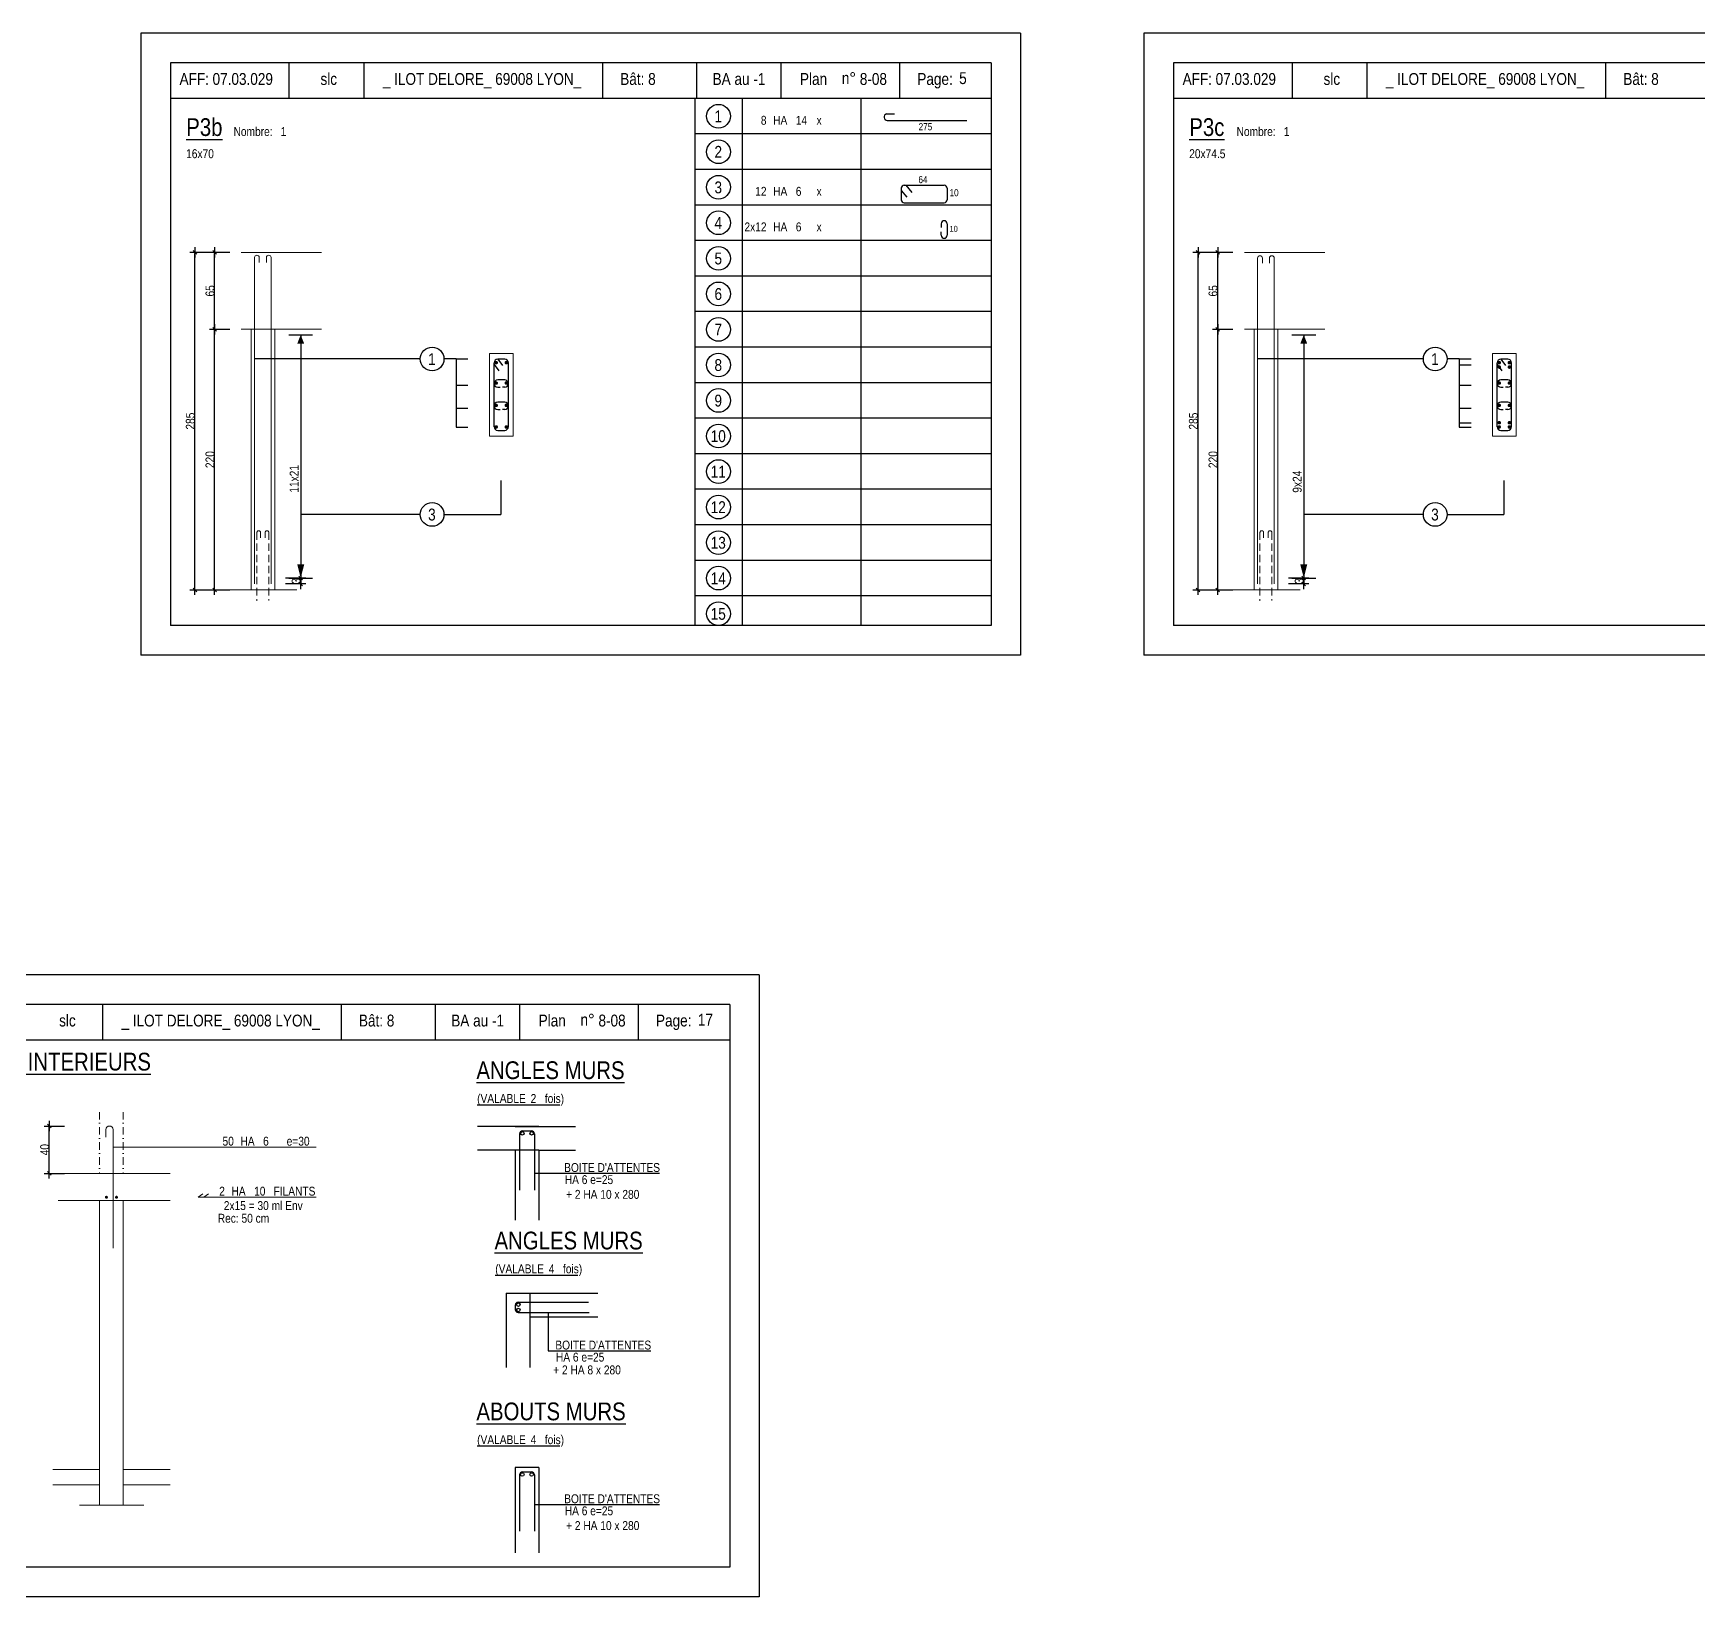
# Model space of a CAD drawing. Header units: metres. Extents: x -9927 to 45032, y -190416 to 12166.
# Drawn here: x 6019 to 8828, y -47614 to -44974 of the extents above; entities that cross this region are included whole.
import ezdxf
from ezdxf.enums import TextEntityAlignment as Align

# ---------------------------------------------------------------- set-up
doc = ezdxf.new("R2010")
doc.units = ezdxf.units.M
doc.header["$PDMODE"] = 65
doc.linetypes.add('CACHE2', pattern=[0.1875, 0.125, -0.0625])
doc.linetypes.add('TIRETPT2', pattern=[12.7, 6.35, -3.175, 0, -3.175])
for name, color, linetype in [('01_cote_gen', 4, 'Continuous'), ('01_fenetres', 171, 'Continuous'), ('01_linteaux', 3, 'Continuous'), ('01_sem', 42, 'Continuous'), ('01_texte', 230, 'Continuous'), ('AA_COTES', 2, 'Continuous')]:
    doc.layers.add(name, color=color, linetype=linetype)
doc.styles.add('STYLE2', font='ARIALN.TTF')
doc.dimstyles.new('JB25', dxfattribs={"dimscale": 0.1, "dimtxt": 150, "dimasz": 17, "dimexe": 0.1, "dimexo": 0.1, "dimgap": 0.09, "dimtad": 1, "dimdec": 1, "dimlfac": 0.5, "dimdsep": 46, "dimtxsty": 'STYLE2', "dimblk1": 'BOND_G', "dimblk2": 'BOND_D', "dimsah": 1, "dimcen": 1.5, "dimdle": 0.01, "dimse1": 1, "dimse2": 1, "dimclrd": 4, "dimclre": 2, "dimclrt": 5, "dimadec": 0, "dimazin": 0, "dimtfac": 2.333333, "dimtdec": 1, "dimtix": 1, "dimtmove": 2, "dimatfit": 3, "dimldrblk": 'BOND_G', "dimfxl": 1, "dimtolj": 1, "dimtzin": 0, "dimarcsym": 0})

# ---------------------------------------------------------------- blocks, each defined once
blk = doc.blocks.new('BOND_G')
at = {"layer": 'AA_COTES', "color": 0}
for p, q in [((5, 0), (-5, 0)), ((1.8, 1.8), (-1.8, -1.8)), ((0, -5), (0, 15))]:
    blk.add_line(p, q, dxfattribs=at)
blk = doc.blocks.new('BOND_D')
at = {"layer": 'AA_COTES', "color": 0}
for p, q in [((5, 0), (-5, 0)), ((-1.8, -1.8), (1.8, 1.8)), ((0, 5), (0, -15))]:
    blk.add_line(p, q, dxfattribs=at)
blk = doc.blocks.new('*D481')
at = {"layer": '01_cote_gen', "color": 4, "linetype": 'Continuous', "lineweight": -2, "transparency": 16777216}
blk.add_line((6291.6, -45912.1), (6291.6, -45345.5), dxfattribs=at)
at = {"layer": 'DEFPOINTS', "color": 0, "linetype": 'Continuous', "lineweight": 0, "transparency": 16777216}
for p in [(6291.6, -45343.8), (6426.3, -45343.8), (6386.3, -45913.8)]:
    blk.add_point(p, dxfattribs=at)
at = {"layer": '01_cote_gen', "color": 4, "linetype": 'Continuous', "lineweight": -2, "transparency": 16777216, "xscale": 1.7, "yscale": 1.7, "zscale": 1.7}
for name, p, rotation in [('BOND_D', (6291.6, -45343.8), 90), ('BOND_G', (6291.6, -45913.8), 270)]:
    blk.add_blockref(name, p, dxfattribs=dict(at, rotation=rotation))
at = {"layer": '01_cote_gen', "color": 5, "linetype": 'Continuous', "lineweight": 0, "transparency": 16777216, "insert": (6283.9, -45628.8), "char_height": 15, "attachment_point": 5, "rotation": 90, "style": 'STYLE2'}
blk.add_mtext('\\A1;285', dxfattribs=at)
blk = doc.blocks.new('*D482')
at = {"layer": '01_cote_gen', "color": 4, "linetype": 'Continuous', "lineweight": -2, "transparency": 16777216}
blk.add_line((6324.8, -45472.1), (6324.8, -45345.5), dxfattribs=at)
at = {"layer": 'DEFPOINTS', "color": 0, "linetype": 'Continuous', "lineweight": 0, "transparency": 16777216}
for p in [(6324.8, -45343.8), (6473, -45343.8), (6482.1, -45473.8)]:
    blk.add_point(p, dxfattribs=at)
at = {"layer": '01_cote_gen', "color": 4, "linetype": 'Continuous', "lineweight": -2, "transparency": 16777216, "xscale": 1.7, "yscale": 1.7, "zscale": 1.7}
for name, p, rotation in [('BOND_D', (6324.8, -45343.8), 90), ('BOND_G', (6324.8, -45473.8), 270)]:
    blk.add_blockref(name, p, dxfattribs=dict(at, rotation=rotation))
at = {"layer": '01_cote_gen', "color": 5, "linetype": 'Continuous', "lineweight": 0, "transparency": 16777216, "insert": (6317.1, -45408.8), "char_height": 15, "attachment_point": 5, "rotation": 90, "style": 'STYLE2'}
blk.add_mtext('\\A1;65', dxfattribs=at)
blk = doc.blocks.new('*D483')
at = {"layer": '01_cote_gen', "color": 4, "linetype": 'Continuous', "lineweight": -2, "transparency": 16777216}
blk.add_line((6324.8, -45912.1), (6324.8, -45475.5), dxfattribs=at)
at = {"layer": 'DEFPOINTS', "color": 0, "linetype": 'Continuous', "lineweight": 0, "transparency": 16777216}
for p in [(6324.8, -45473.8), (6333.3, -45473.8), (6342.9, -45913.8)]:
    blk.add_point(p, dxfattribs=at)
at = {"layer": '01_cote_gen', "color": 4, "linetype": 'Continuous', "lineweight": -2, "transparency": 16777216, "xscale": 1.7, "yscale": 1.7, "zscale": 1.7}
for name, p, rotation in [('BOND_D', (6324.8, -45473.8), 90), ('BOND_G', (6324.8, -45913.8), 270)]:
    blk.add_blockref(name, p, dxfattribs=dict(at, rotation=rotation))
at = {"layer": '01_cote_gen', "color": 5, "linetype": 'Continuous', "lineweight": 0, "transparency": 16777216, "insert": (6317.1, -45693.8), "char_height": 15, "attachment_point": 5, "rotation": 90, "style": 'STYLE2'}
blk.add_mtext('\\A1;220', dxfattribs=at)
blk = doc.blocks.new('*D484')
at = {"layer": '01_cote_gen', "color": 4, "linetype": 'Continuous', "lineweight": -2, "transparency": 16777216}
blk.add_line((6470.2, -45895.5), (6470.2, -45902.1), dxfattribs=at)
at = {"layer": 'DEFPOINTS', "color": 0, "linetype": 'Continuous', "lineweight": 0, "transparency": 16777216}
for p in [(6420.3, -45903.8), (6463.4, -45893.8), (6470.2, -45903.8)]:
    blk.add_point(p, dxfattribs=at)
at = {"layer": '01_cote_gen', "color": 4, "linetype": 'Continuous', "lineweight": -2, "transparency": 16777216, "xscale": 1.7, "yscale": 1.7, "zscale": 1.7}
for name, p, rotation in [('BOND_G', (6470.2, -45893.8), 90), ('BOND_D', (6470.2, -45903.8), 270)]:
    blk.add_blockref(name, p, dxfattribs=dict(at, rotation=rotation))
at = {"layer": '01_cote_gen', "color": 5, "linetype": 'Continuous', "lineweight": 0, "transparency": 16777216, "insert": (6462.5, -45898.8), "char_height": 15, "attachment_point": 5, "rotation": 90, "style": 'STYLE2'}
blk.add_mtext('\\A1;3', dxfattribs=at)
blk = doc.blocks.new('*D485')
at = {"layer": '01_cote_gen', "color": 4, "linetype": 'Continuous', "lineweight": -2, "transparency": 16777216}
blk.add_line((7984.8, -45912.1), (7984.8, -45345.5), dxfattribs=at)
at = {"layer": 'DEFPOINTS', "color": 0, "linetype": 'Continuous', "lineweight": 0, "transparency": 16777216}
for p in [(7984.8, -45343.8), (8119.5, -45343.8), (8079.5, -45913.8)]:
    blk.add_point(p, dxfattribs=at)
at = {"layer": '01_cote_gen', "color": 4, "linetype": 'Continuous', "lineweight": -2, "transparency": 16777216, "xscale": 1.7, "yscale": 1.7, "zscale": 1.7}
for name, p, rotation in [('BOND_D', (7984.8, -45343.8), 90), ('BOND_G', (7984.8, -45913.8), 270)]:
    blk.add_blockref(name, p, dxfattribs=dict(at, rotation=rotation))
at = {"layer": '01_cote_gen', "color": 5, "linetype": 'Continuous', "lineweight": 0, "transparency": 16777216, "insert": (7977.1, -45628.8), "char_height": 15, "attachment_point": 5, "rotation": 90, "style": 'STYLE2'}
blk.add_mtext('\\A1;285', dxfattribs=at)
blk = doc.blocks.new('*D486')
at = {"layer": '01_cote_gen', "color": 4, "linetype": 'Continuous', "lineweight": -2, "transparency": 16777216}
blk.add_line((8018, -45472.1), (8018, -45345.5), dxfattribs=at)
at = {"layer": 'DEFPOINTS', "color": 0, "linetype": 'Continuous', "lineweight": 0, "transparency": 16777216}
for p in [(8018, -45343.8), (8166.2, -45343.8), (8175.2, -45473.8)]:
    blk.add_point(p, dxfattribs=at)
at = {"layer": '01_cote_gen', "color": 4, "linetype": 'Continuous', "lineweight": -2, "transparency": 16777216, "xscale": 1.7, "yscale": 1.7, "zscale": 1.7}
for name, p, rotation in [('BOND_D', (8018, -45343.8), 90), ('BOND_G', (8018, -45473.8), 270)]:
    blk.add_blockref(name, p, dxfattribs=dict(at, rotation=rotation))
at = {"layer": '01_cote_gen', "color": 5, "linetype": 'Continuous', "lineweight": 0, "transparency": 16777216, "insert": (8010.3, -45408.8), "char_height": 15, "attachment_point": 5, "rotation": 90, "style": 'STYLE2'}
blk.add_mtext('\\A1;65', dxfattribs=at)
blk = doc.blocks.new('*D487')
at = {"layer": '01_cote_gen', "color": 4, "linetype": 'Continuous', "lineweight": -2, "transparency": 16777216}
blk.add_line((8018, -45912.1), (8018, -45475.5), dxfattribs=at)
at = {"layer": 'DEFPOINTS', "color": 0, "linetype": 'Continuous', "lineweight": 0, "transparency": 16777216}
for p in [(8018, -45473.8), (8026.5, -45473.8), (8036.1, -45913.8)]:
    blk.add_point(p, dxfattribs=at)
at = {"layer": '01_cote_gen', "color": 4, "linetype": 'Continuous', "lineweight": -2, "transparency": 16777216, "xscale": 1.7, "yscale": 1.7, "zscale": 1.7}
for name, p, rotation in [('BOND_D', (8018, -45473.8), 90), ('BOND_G', (8018, -45913.8), 270)]:
    blk.add_blockref(name, p, dxfattribs=dict(at, rotation=rotation))
at = {"layer": '01_cote_gen', "color": 5, "linetype": 'Continuous', "lineweight": 0, "transparency": 16777216, "insert": (8010.3, -45693.8), "char_height": 15, "attachment_point": 5, "rotation": 90, "style": 'STYLE2'}
blk.add_mtext('\\A1;220', dxfattribs=at)
blk = doc.blocks.new('*D488')
at = {"layer": '01_cote_gen', "color": 4, "linetype": 'Continuous', "lineweight": -2, "transparency": 16777216}
blk.add_line((8163.3, -45895.5), (8163.3, -45902.1), dxfattribs=at)
at = {"layer": 'DEFPOINTS', "color": 0, "linetype": 'Continuous', "lineweight": 0, "transparency": 16777216}
for p in [(8113.5, -45903.8), (8156.5, -45893.8), (8163.3, -45903.8)]:
    blk.add_point(p, dxfattribs=at)
at = {"layer": '01_cote_gen', "color": 4, "linetype": 'Continuous', "lineweight": -2, "transparency": 16777216, "xscale": 1.7, "yscale": 1.7, "zscale": 1.7}
for name, p, rotation in [('BOND_G', (8163.3, -45893.8), 90), ('BOND_D', (8163.3, -45903.8), 270)]:
    blk.add_blockref(name, p, dxfattribs=dict(at, rotation=rotation))
at = {"layer": '01_cote_gen', "color": 5, "linetype": 'Continuous', "lineweight": 0, "transparency": 16777216, "insert": (8155.7, -45898.8), "char_height": 15, "attachment_point": 5, "rotation": 90, "style": 'STYLE2'}
blk.add_mtext('\\A1;3', dxfattribs=at)
blk = doc.blocks.new('*D545')
at = {"layer": '01_cote_gen', "color": 4, "linetype": 'Continuous', "lineweight": -2, "transparency": 16777216}
blk.add_line((6045.8, -46897.3), (6045.8, -46820.7), dxfattribs=at)
at = {"layer": 'DEFPOINTS', "color": 0, "linetype": 'Continuous', "lineweight": 0, "transparency": 16777216}
for p in [(6045.8, -46819), (6147.4, -46819), (6099.2, -46899)]:
    blk.add_point(p, dxfattribs=at)
at = {"layer": '01_cote_gen', "color": 4, "linetype": 'Continuous', "lineweight": -2, "transparency": 16777216, "xscale": 1.7, "yscale": 1.7, "zscale": 1.7}
for name, p, rotation in [('BOND_D', (6045.8, -46819), 90), ('BOND_G', (6045.8, -46899), 270)]:
    blk.add_blockref(name, p, dxfattribs=dict(at, rotation=rotation))
at = {"layer": '01_cote_gen', "color": 5, "linetype": 'Continuous', "lineweight": 0, "transparency": 16777216, "insert": (6038.1, -46859), "char_height": 15, "attachment_point": 5, "rotation": 90, "style": 'STYLE2'}
blk.add_mtext('\\A1;40', dxfattribs=at)

msp = doc.modelspace()

# ---------------------------------------------------------------- linework, layer by layer
at = {"layer": '01_cote_gen', "color": 2, "linetype": 'CACHE2', "lineweight": 0, "ltscale": 100}
for p, q in [((6396.29, -45816.82), (6396.29, -45932.39)), ((6402.29, -45816.82), (6402.29, -45825.79)), ((6410.29, -45816.82), (6410.29, -45825.79)), ((6416.29, -45816.82), (6416.29, -45931.53)), ((8089.45, -45816.82), (8089.45, -45932.39)), ((8095.45, -45816.82), (8095.45, -45825.79)), ((8103.45, -45816.82), (8103.45, -45825.79)), ((8109.45, -45816.82), (8109.45, -45931.53))]:
    msp.add_line(p, q, dxfattribs=at)
for centre in [(6399.29, -45816.82), (6413.29, -45816.82), (8092.45, -45816.82), (8106.45, -45816.82)]:
    msp.add_arc(centre, 3, 0, 180, dxfattribs=at)
at = {"layer": '01_fenetres', "ltscale": 30}
for p, q in [((6250.39, -45023.94), (6250.39, -45973.94)), ((6250.39, -45023.94), (6250.39, -45973.94)), ((6250.39, -45023.94), (6250.39, -45973.94)), ((7635.39, -45023.94), (6250.39, -45023.94)), ((6450.39, -45023.94), (6450.39, -45083.94)), ((6576.89, -45023.94), (6576.89, -45083.94)), ((6979.67, -45023.94), (6979.67, -45083.94)), ((7138.07, -45023.94), (7138.07, -45083.94)), ((7281.26, -45083.94), (7281.26, -45023.94)), ((7481.26, -45083.94), (7481.26, -45023.94)), ((7635.39, -45023.94), (7635.39, -45973.94)), ((7943.55, -45023.94), (7943.55, -45973.94)), ((7943.55, -45023.94), (7943.55, -45973.94)), ((7943.55, -45023.94), (7943.55, -45973.94)), ((9328.55, -45023.94), (7943.55, -45023.94)), ((8143.55, -45023.94), (8143.55, -45083.94)), ((8270.05, -45023.94), (8270.05, -45083.94)), ((8672.83, -45023.94), (8672.83, -45083.94)), ((7635.39, -45083.94), (6250.39, -45083.94)), ((9328.55, -45083.94), (7943.55, -45083.94)), ((7635.39, -45973.94), (6250.39, -45973.94)), ((9328.55, -45973.94), (7943.55, -45973.94)), ((7194.26, -46613.79), (5809.26, -46613.79)), ((6135.75, -46613.79), (6135.75, -46673.79)), ((6538.53, -46613.79), (6538.53, -46673.79)), ((6696.94, -46613.79), (6696.94, -46673.79)), ((6840.13, -46673.79), (6840.13, -46613.79)), ((7040.13, -46673.79), (7040.13, -46613.79)), ((7194.26, -46613.79), (7194.26, -47563.79)), ((7194.26, -46673.79), (5809.26, -46673.79)), ((7194.26, -47563.79), (5809.26, -47563.79))]:
    msp.add_line(p, q, dxfattribs=at)
at = {"layer": '01_linteaux', "linetype": 'Continuous'}
for p, q in [((7458.94, -45110.19), (7472.67, -45110.19)), ((7460.16, -45121.17), (7594.48, -45121.17)), ((7488.84, -45230.47), (7556.42, -45230.47)), ((7491.53, -45230.47), (7501.51, -45242.78)), ((7483.84, -45235.47), (7483.84, -45255.08)), ((7483.84, -45239.6), (7493.03, -45250.94)), ((7488.84, -45260.08), (7556.42, -45260.08)), ((7561.42, -45235.47), (7561.42, -45255.08)), ((7551.42, -45295.47), (7551.42, -45301.84)), ((7551.42, -45315.08), (7551.42, -45309.23)), ((7561.42, -45295.47), (7561.42, -45315.08)), ((6872.07, -46819.59), (6768.64, -46819.59)), ((6832.07, -46819.59), (6933.8, -46819.59)), ((6839.57, -46832.09), (6839.57, -46927.09)), ((6844.57, -46827.09), (6859.57, -46827.09)), ((6864.57, -46832.09), (6864.57, -46927.09)), ((6872.07, -46859.59), (6768.64, -46859.59)), ((6832.07, -46859.59), (6832.07, -46978.15)), ((6872.07, -46859.59), (6872.07, -46978.15)), ((6872.07, -46859.59), (6933.8, -46859.59)), ((6817.15, -47101.19), (6817.15, -47226.89)), ((6817.15, -47101.19), (6971.58, -47101.19)), ((6857.15, -47101.19), (6857.15, -47226.89)), ((6832.15, -47121.45), (6832.15, -47128.69)), ((6837.15, -47116.45), (6956.21, -47116.45)), ((6837.15, -47133.69), (6957.15, -47133.69)), ((6857.15, -47141.19), (6971.58, -47141.19)), ((6832.07, -47395.68), (6832.07, -47539.56)), ((6872.07, -47395.68), (6832.07, -47395.68)), ((6872.07, -47395.68), (6872.07, -47539.56)), ((6839.57, -47408.18), (6839.57, -47503.18)), ((6844.57, -47403.18), (6859.57, -47403.18)), ((6864.57, -47408.18), (6864.57, -47503.18))]:
    msp.add_line(p, q, dxfattribs=at)
for centre in [(6844.23, -46831.41), (6859.9, -46831.41), (6837.4, -47129.66), (6837.56, -47120.59), (6844.23, -47407.5), (6859.9, -47407.5)]:
    msp.add_circle(centre, 3, dxfattribs=at)
for centre, start, end in [((7460.04, -45115.07), 102.77382, 192.77382), ((7460.16, -45116.17), 180, 270), ((7488.84, -45235.47), 90, 180), ((7556.42, -45235.47), 0, 90), ((7488.84, -45255.08), 180, 270), ((7556.42, -45255.08), 270, 0), ((7556.42, -45295.47), 90, 180), ((7556.42, -45315.08), 180, 270), ((7556.42, -45295.47), 0, 90), ((7556.42, -45315.08), 270, 0), ((6844.57, -46832.09), 90, 180), ((6859.57, -46832.09), 0, 90), ((6837.15, -47121.45), 90, 180), ((6837.15, -47128.69), 180, 270), ((6844.57, -47408.18), 90, 180), ((6859.57, -47408.18), 0, 90)]:
    msp.add_arc(centre, 5, start, end, dxfattribs=at)
at = {"layer": '01_sem', "color": 2, "lineweight": 0, "ltscale": 7}
for p, q in [((6386.29, -45343.82), (6369.85, -45343.82)), ((6505.47, -45343.82), (6386.29, -45343.82)), ((8079.45, -45343.82), (8063.01, -45343.82)), ((8198.63, -45343.82), (8079.45, -45343.82)), ((6392.29, -45352.59), (6392.29, -45903.82)), ((6400.29, -45352.59), (6400.29, -45360.99)), ((6412.29, -45352.59), (6412.29, -45360.99)), ((6420.29, -45352.59), (6420.29, -45903.82)), ((8085.45, -45353.52), (8085.45, -45903.82)), ((8093.45, -45353.52), (8093.45, -45361.93)), ((8105.45, -45353.52), (8105.45, -45361.93)), ((8113.45, -45353.52), (8113.45, -45903.82)), ((6386.29, -45473.82), (6369.85, -45473.82)), ((6386.29, -45473.82), (6386.29, -45913.82)), ((6505.47, -45473.82), (6386.29, -45473.82)), ((6426.29, -45473.82), (6426.29, -45913.82)), ((8079.45, -45473.82), (8063.01, -45473.82)), ((8079.45, -45473.82), (8079.45, -45913.82)), ((8198.63, -45473.82), (8079.45, -45473.82)), ((8119.45, -45473.82), (8119.45, -45913.82)), ((6788.7, -45654.4), (6788.7, -45514.39)), ((6828.7, -45514.39), (6788.7, -45514.39)), ((6788.7, -45654.4), (6788.7, -45514.39)), ((6828.7, -45514.39), (6788.7, -45514.39)), ((6828.7, -45654.4), (6828.7, -45514.39)), ((8481.87, -45654.4), (8481.87, -45514.39)), ((8521.87, -45514.39), (8481.87, -45514.39)), ((8481.87, -45654.4), (8481.87, -45514.39)), ((8521.87, -45514.39), (8481.87, -45514.39)), ((8521.87, -45654.4), (8521.87, -45514.39)), ((6788.7, -45654.4), (6828.7, -45654.4)), ((6788.7, -45654.4), (6828.7, -45654.4)), ((8481.87, -45654.4), (8521.87, -45654.4)), ((8481.87, -45654.4), (8521.87, -45654.4)), ((6463.84, -45913.82), (6330.56, -45913.82)), ((8157, -45913.82), (8023.72, -45913.82)), ((6141.42, -46825), (6141.42, -46838.08)), ((6153.42, -46825), (6153.42, -47025)), ((6153.42, -46854.58), (6496.23, -46854.58)), ((6249.92, -46899), (6060.84, -46899)), ((6249.92, -46945), (6060.84, -46945)), ((6130.74, -46945), (6130.74, -47459)), ((6170.74, -46945), (6170.74, -47459)), ((6296.8, -46938.99), (6304.72, -46933.39)), ((6296.8, -46938.99), (6496.23, -46938.99)), ((6306.84, -46938.99), (6314.75, -46933.39)), ((6051.56, -47399), (6130.74, -47399)), ((6051.56, -47425), (6130.74, -47425)), ((6249.92, -47399), (6170.74, -47399)), ((6249.92, -47425), (6170.74, -47425)), ((6205.1, -47459), (6096.51, -47459))]:
    msp.add_line(p, q, dxfattribs=at)
at = {"layer": '01_sem', "color": 2, "linetype": 'TIRETPT2', "lineweight": 0, "ltscale": 2}
for p, q in [((6130.74, -46795.35), (6130.74, -46899)), ((6170.74, -46795.35), (6170.74, -46899))]:
    msp.add_line(p, q, dxfattribs=at)
at = {"layer": '01_sem', "color": 2, "lineweight": 0, "ltscale": 7, "const_width": 2.5, "flags": 128}
for points in [[(6140.95, -46939.3, 1), (6143.45, -46939.3, 1)], [(6157.97, -46939.3, 1), (6160.47, -46939.3, 1)]]:
    msp.add_lwpolyline(points, format="xyb", close=True, dxfattribs=at)
at = {"layer": '01_sem', "color": 2, "lineweight": 0, "ltscale": 7}
for centre, radius, start, end in [((6396.29, -45352.59), 4, 0, 180), ((6416.29, -45352.59), 4, 0, 180), ((8089.45, -45353.52), 4, 0, 180), ((8109.45, -45353.52), 4, 0, 180), ((6147.42, -46825), 6, 90, 180), ((6147.42, -46825), 6, 0, 90)]:
    msp.add_arc(centre, radius, start, end, dxfattribs=at)
at = {"layer": '01_texte', "ltscale": 30}
for p, q in [((7685.39, -44973.94), (6200.39, -44973.94)), ((6200.39, -44973.94), (6200.39, -46023.94)), ((7685.39, -44973.94), (7685.39, -46023.94)), ((7685.39, -44973.94), (7685.39, -46023.94)), ((9378.55, -44973.94), (7893.55, -44973.94)), ((7893.55, -44973.94), (7893.55, -46023.94)), ((7135.39, -45083.94), (7135.39, -45973.94)), ((7215.39, -45083.94), (7215.39, -45973.94)), ((7415.39, -45083.94), (7415.39, -45973.94)), ((7635.39, -45143.94), (7135.39, -45143.94)), ((7635.39, -45203.94), (7135.39, -45203.94)), ((7635.39, -45263.94), (7135.39, -45263.94)), ((7635.39, -45323.94), (7135.39, -45323.94)), ((7635.39, -45383.94), (7135.39, -45383.94)), ((7635.39, -45443.94), (7135.39, -45443.94)), ((6450.02, -45483.11), (6490.34, -45483.11)), ((6470.18, -45483.11), (6470.18, -45900.7)), ((8143.18, -45483.11), (8183.5, -45483.11)), ((8163.34, -45483.11), (8163.34, -45900.7)), ((7635.39, -45503.94), (7135.39, -45503.94)), ((6796.7, -45638.4), (6796.7, -45530.39)), ((6796.7, -45532.95), (6804.7, -45543.67)), ((6814.7, -45524.39), (6802.7, -45524.39)), ((6802.7, -45524.39), (6810.7, -45535.12)), ((6820.7, -45638.4), (6820.7, -45530.39)), ((8489.87, -45638.4), (8489.87, -45530.39)), ((8489.87, -45532.95), (8497.86, -45543.67)), ((8507.87, -45524.39), (8495.87, -45524.39)), ((8495.87, -45524.39), (8503.86, -45535.12)), ((8513.87, -45638.4), (8513.87, -45530.39)), ((6814.7, -45559.33), (6802.7, -45559.33)), ((7635.39, -45563.94), (7135.39, -45563.94)), ((8507.87, -45559.33), (8495.87, -45559.33)), ((6802.7, -45571.33), (6806.89, -45571.33)), ((6814.7, -45597.01), (6802.7, -45597.01)), ((6814.7, -45571.33), (6810.52, -45571.33)), ((8495.87, -45571.33), (8500.05, -45571.33)), ((8507.87, -45597.01), (8495.87, -45597.01)), ((8507.87, -45571.33), (8503.68, -45571.33)), ((6802.7, -45609.01), (6806.89, -45609.01)), ((6814.7, -45609.01), (6810.52, -45609.01)), ((7635.39, -45623.94), (7135.39, -45623.94)), ((8495.87, -45609.01), (8500.05, -45609.01)), ((8507.87, -45609.01), (8503.68, -45609.01)), ((6802.7, -45644.4), (6814.7, -45644.4)), ((8495.87, -45644.4), (8507.87, -45644.4)), ((7635.39, -45683.94), (7135.39, -45683.94)), ((7635.39, -45743.94), (7135.39, -45743.94)), ((7635.39, -45803.94), (7135.39, -45803.94)), ((7635.39, -45863.94), (7135.39, -45863.94)), ((6450.02, -45893.82), (6490.34, -45893.82)), ((8143.18, -45893.82), (8183.5, -45893.82)), ((7635.39, -45923.94), (7135.39, -45923.94)), ((7685.39, -46023.94), (6200.39, -46023.94)), ((9378.55, -46023.94), (7893.55, -46023.94)), ((7244.26, -46563.79), (5759.26, -46563.79)), ((7244.26, -46563.79), (7244.26, -47613.79)), ((7244.26, -47613.79), (5759.26, -47613.79))]:
    msp.add_line(p, q, dxfattribs=at)
at = {"layer": '01_texte'}
for p, q in [((6672.01, -45523.91), (6392.29, -45523.91)), ((6732.49, -45523.91), (6712.01, -45523.91)), ((6732.49, -45523.91), (6732.49, -45638.88)), ((6732.49, -45523.91), (6752.5, -45523.91)), ((8365.17, -45523.91), (8085.45, -45523.91)), ((8425.65, -45523.91), (8405.17, -45523.91)), ((8425.65, -45523.91), (8425.65, -45638.88)), ((8425.65, -45523.91), (8445.66, -45523.91)), ((8425.65, -45533.71), (8445.66, -45533.71)), ((6732.49, -45568.18), (6752.5, -45568.18)), ((8425.65, -45568.18), (8445.66, -45568.18)), ((6732.49, -45606.88), (6752.5, -45606.88)), ((8425.65, -45606.88), (8445.66, -45606.88)), ((6732.49, -45638.88), (6752.5, -45638.88)), ((8425.65, -45631.59), (8445.66, -45631.59)), ((8425.65, -45638.88), (8445.66, -45638.88)), ((6807.92, -45729.32), (6807.92, -45786.35)), ((8501.08, -45729.32), (8501.08, -45786.35)), ((6672.01, -45786.35), (6470.18, -45786.35)), ((6712.01, -45786.35), (6807.92, -45786.35)), ((8365.17, -45786.35), (8163.34, -45786.35)), ((8405.17, -45786.35), (8501.08, -45786.35)), ((6864.57, -46898.65), (7075.89, -46898.65)), ((6887.87, -47133.69), (6887.87, -47198.38)), ((6887.87, -47198.38), (7060.97, -47198.38)), ((6864.57, -47457.86), (7075.89, -47457.86))]:
    msp.add_line(p, q, dxfattribs=at)
at = {"layer": '01_texte', "ltscale": 30, "const_width": 3, "flags": 128}
for points in [[(6801.64, -45530.1, -1), (6798.64, -45530.1, -1)], [(6815.77, -45530.1, 1), (6818.77, -45530.1, 1)], [(8494.8, -45530.1, -1), (8491.8, -45530.1, -1)], [(8494.8, -45537.56, -1), (8491.8, -45537.56, -1)], [(8508.93, -45530.1, 1), (8511.93, -45530.1, 1)], [(8508.93, -45537.56, 1), (8511.93, -45537.56, 1)], [(6801.64, -45564.53, 1), (6798.64, -45564.53, 1)], [(6815.77, -45564.53, -1), (6818.77, -45564.53, -1)], [(8494.8, -45564.53, 1), (8491.8, -45564.53, 1)], [(8508.93, -45564.53, -1), (8511.93, -45564.53, -1)], [(6801.64, -45602.21, 1), (6798.64, -45602.21, 1)], [(6815.77, -45602.21, -1), (6818.77, -45602.21, -1)], [(8494.8, -45602.21, 1), (8491.8, -45602.21, 1)], [(8508.93, -45602.21, -1), (8511.93, -45602.21, -1)], [(6801.64, -45638.69, 1), (6798.64, -45638.69, 1)], [(6815.77, -45638.69, -1), (6818.77, -45638.69, -1)], [(8494.8, -45631.51, -1), (8491.8, -45631.51, -1)], [(8494.8, -45638.69, 1), (8491.8, -45638.69, 1)], [(8508.93, -45631.51, 1), (8511.93, -45631.51, 1)], [(8508.93, -45638.69, -1), (8511.93, -45638.69, -1)]]:
    msp.add_lwpolyline(points, format="xyb", close=True, dxfattribs=at)
at = {"layer": '01_texte'}
for centre in [(7175.39, -45113.94), (7175.39, -45173.94), (7175.39, -45233.94), (7175.39, -45293.94), (7175.39, -45353.94), (7175.39, -45413.94), (7175.39, -45473.94), (6692.01, -45523.91), (7175.39, -45533.94), (8385.17, -45523.91), (7175.39, -45593.94), (7175.39, -45653.94), (7175.39, -45713.94), (6692.01, -45786.35), (7175.39, -45773.94), (8385.17, -45786.35), (7175.39, -45833.94), (7175.39, -45893.94), (7175.39, -45953.94)]:
    msp.add_circle(centre, 20, dxfattribs=at)
at = {"layer": '01_texte', "ltscale": 30}
for centre, start, end in [((6802.7, -45530.39), 90.00091, 180), ((6814.7, -45530.39), 0, 90.00091), ((8495.87, -45530.39), 90.00091, 180), ((8507.87, -45530.39), 0, 90.00091), ((6802.7, -45565.33), 90.00091, 180), ((6802.7, -45565.33), 180, 269.99909), ((6814.7, -45565.33), 0, 90.00091), ((6814.7, -45565.34), 269.99909, 360), ((8495.87, -45565.33), 90.00091, 180), ((8495.87, -45565.33), 180, 269.99909), ((8507.87, -45565.33), 0, 90.00091), ((8507.87, -45565.34), 269.99909, 360), ((6802.7, -45603.01), 90.00091, 180), ((6814.7, -45603.01), 0, 90.00091), ((8495.87, -45603.01), 90.00091, 180), ((8507.87, -45603.01), 0, 90.00091), ((6802.7, -45603.01), 180, 269.99909), ((6814.7, -45603.01), 269.99909, 360), ((8495.87, -45603.01), 180, 269.99909), ((8507.87, -45603.01), 269.99909, 360), ((6802.7, -45638.4), 180, 270), ((6814.7, -45638.4), 270, 0), ((8495.87, -45638.4), 180, 270), ((8507.87, -45638.4), 270, 0)]:
    msp.add_arc(centre, 6, start, end, dxfattribs=at)
for points in [[(6470.18, -45483.11), (6464.28, -45498.18), (6470.18, -45498.18)], [(6470.18, -45483.11), (6476.08, -45498.18), (6470.18, -45498.18)], [(8163.34, -45483.11), (8157.44, -45498.18), (8163.34, -45498.18)], [(8163.34, -45483.11), (8169.24, -45498.18), (8163.34, -45498.18)], [(6470.18, -45893.82), (6464.28, -45870.75), (6470.18, -45870.75)], [(6470.18, -45893.82), (6476.08, -45870.75), (6470.18, -45870.75)], [(8163.34, -45893.82), (8157.44, -45870.75), (8163.34, -45870.75)], [(8163.34, -45893.82), (8169.24, -45870.75), (8163.34, -45870.75)]]:
    msp.add_solid(points, dxfattribs=at)

# ---------------------------------------------------------------- texts
at = {"layer": '01_texte', "style": 'STYLE2'}
for s, height, p in [('AFF:', 20, (6265.69, -45061.09)), ('07.03.029', 20, (6321.35, -45061.09)), ('slc', 20, (6503.52, -45061.09)), ('_ ILOT DELORE_ 69008 LYON_', 20, (6608.77, -45061.09)), ('Bât: 8', 20, (7009.51, -45061.09)), ('BA au -1', 20, (7165.4, -45061.09)), ('Plan', 20, (7312.9, -45061.09)), ('n%%D', 20, (7383.58, -45059.65)), ('8-08', 20, (7413.93, -45061.09)), ('Page:', 20, (7510.97, -45061.09)), ('5', 20, (7581.66, -45059.65)), ('AFF:', 20, (7958.85, -45061.09)), ('07.03.029', 20, (8014.51, -45061.09)), ('slc', 20, (8196.68, -45061.09)), ('_ ILOT DELORE_ 69008 LYON_', 20, (8301.93, -45061.09)), ('Bât: 8', 20, (8702.68, -45061.09)), ('%%UP3b', 30, (6276.97, -45147.33)), ('HA', 15, (7267.68, -45128.34)), ('14', 15, (7305.85, -45128.34)), ('%%UP3c', 30, (7970.13, -45147.33)), ('Nombre:', 15, (6356.78, -45147.33)), ('1', 15, (6436.4, -45147.33)), ('275', 12, (7513.22, -45137.68)), ('Nombre:', 15, (8049.94, -45147.33)), ('1', 15, (8129.57, -45147.33)), ('16x70', 15, (6276.78, -45184.76)), ('20x74.5', 15, (7969.94, -45184.76)), ('HA', 15, (7267.68, -45248.34)), ('6', 15, (7305.85, -45248.34)), ('64', 12, (7512.9, -45226.92)), ('10', 12, (7565.41, -45249.12)), ('HA', 15, (7267.68, -45308.34)), ('6', 15, (7305.85, -45308.34)), ('10', 10, (7565.41, -45309.12)), ('slc', 20, (6062.38, -46650.94)), ('_ ILOT DELORE_ 69008 LYON_', 20, (6167.63, -46650.94)), ('Bât: 8', 20, (6568.38, -46650.94)), ('BA au -1', 20, (6724.26, -46650.94)), ('Plan', 20, (6871.76, -46650.94)), ('n%%D', 20, (6942.45, -46649.5)), ('8-08', 20, (6972.79, -46650.94)), ('Page:', 20, (7069.84, -46650.94)), ('17', 20, (7140.53, -46649.5)), ('%%UMURS INTERIEURS', 30, (5898.65, -46725.31)), ('%%UANGLES MURS', 30, (6766.74, -46739.79)), ('%%U(VALABLE            ', 15, (6768, -46780.05)), ('2', 15, (6858.29, -46780.05)), ('fois)', 15, (6882.25, -46780.05)), ('HA', 15, (6368.5, -46852.13)), ('6', 15, (6406.67, -46852.13)), ('HA', 15, (6353.34, -46936.53)), ('10', 15, (6391.51, -46936.53)), ('%%UANGLES MURS', 30, (6797.35, -47027.39)), ('%%U(VALABLE            ', 15, (6798.61, -47067.65)), ('4', 15, (6888.9, -47067.65)), ('fois)', 15, (6912.86, -47067.65)), ('%%UABOUTS MURS', 30, (6766.74, -47315.88)), ('%%U(VALABLE            ', 15, (6768, -47356.14)), ('fois)', 15, (6882.25, -47356.14)), ('4', 15, (6858.29, -47356.14))]:
    msp.add_text(s, height=height, dxfattribs=at).set_placement(p)
for s, p in [('1', (7174.99, -45114.16)), ('2', (7174.99, -45174.16)), ('3', (7174.99, -45234.16)), ('4', (7174.99, -45294.16)), ('5', (7174.99, -45354.16)), ('6', (7174.99, -45414.16)), ('7', (7174.99, -45474.16)), ('1', (6691.61, -45524.13)), ('1', (8384.77, -45524.13)), ('8', (7174.99, -45534.16)), ('9', (7174.99, -45594.16)), ('10', (7174.99, -45654.16)), ('11', (7174.99, -45714.16)), ('12', (7174.99, -45774.16)), ('3', (6691.61, -45786.57)), ('3', (8384.77, -45786.57)), ('13', (7174.99, -45834.16)), ('14', (7174.99, -45894.16)), ('15', (7174.99, -45954.16))]:
    msp.add_text(s, height=20, dxfattribs=at).set_placement(p, align=Align.MIDDLE_CENTER)
for s, p in [('8', (7256.48, -45128.34)), ('12', (7256.48, -45248.34)), ('2x12', (7256.48, -45308.34)), ('50', (6357.3, -46852.13)), ("BOITE D'ATTENTES", (7076.66, -46896.62)), ('HA 6 e=25', (6997.59, -46917.02)), ('2', (6342.14, -46936.53)), ('2x15 = 30 ml Env ', (6478.35, -46960.85)), ('+ 2 HA 10 x 280', (7041.8, -46941.95)), ('Rec: 50 cm', (6417.03, -46982.27)), ("BOITE D'ATTENTES", (7061.74, -47196.35)), ('+ 2 HA 8 x 280', (7010.55, -47238.28)), ('HA 6 e=25', (6982.68, -47216.75)), ("BOITE D'ATTENTES", (7076.66, -47455.84)), ('HA 6 e=25', (6997.59, -47476.24)), ('+ 2 HA 10 x 280', (7041.8, -47501.16))]:
    msp.add_text(s, height=15, dxfattribs=at).set_placement(p, align=Align.RIGHT)
for s, p in [('x', (7345.26, -45128.34)), ('x', (7345.26, -45248.34)), ('x', (7345.26, -45308.34)), ('e=30', (6465.82, -46852.13)), ('FILANTS', (6459.64, -46936.53))]:
    msp.add_text(s, height=15, dxfattribs=at).set_placement(p, align=Align.CENTER)
for s, p in [('11x21', (6466.57, -45749.68)), ('9x24', (8159.74, -45749.68))]:
    msp.add_text(s, height=15, rotation=90, dxfattribs=at).set_placement(p)

# ---------------------------------------------------------------- dimensions: what is measured, and where the dimension line sits
at = {"layer": '01_cote_gen', "linetype": 'Continuous', "lineweight": 0}
for base, p1, p2, picture, middle in [((6291.62, -45343.82), (6386.29, -45913.82), (6426.29, -45343.82), '*D481', (6283.95, -45628.82)), ((6324.79, -45343.82), (6482.08, -45473.82), (6473.02, -45343.82), '*D482', (6317.13, -45408.82)), ((7984.78, -45343.82), (8079.45, -45913.82), (8119.45, -45343.82), '*D485', (7977.11, -45628.82)), ((8017.96, -45343.82), (8175.24, -45473.82), (8166.18, -45343.82), '*D486', (8010.29, -45408.82)), ((6324.79, -45473.82), (6342.92, -45913.82), (6333.29, -45473.82), '*D483', (6317.13, -45693.82)), ((8017.96, -45473.82), (8036.08, -45913.82), (8026.46, -45473.82), '*D487', (8010.29, -45693.82)), ((6045.77, -46819), (6099.25, -46899), (6147.42, -46819), '*D545', (6038.1, -46859))]:
    dim = msp.add_linear_dim(base=base, p1=p1, p2=p2, angle=90, dimstyle='JB25', dxfattribs=at)
    dim.commit()
    dim.dimension.update_dxf_attribs({"geometry": picture, "text_midpoint": middle})
for base, p1, p2, picture, middle in [((6470.18, -45903.82), (6463.36, -45893.82), (6420.29, -45903.82), '*D484', (6462.51, -45898.82)), ((8163.34, -45903.82), (8156.52, -45893.82), (8113.45, -45903.82), '*D488', (8155.67, -45898.82))]:
    dim = msp.add_linear_dim(base=base, p1=p1, p2=p2, angle=90, text='3', dimstyle='JB25', dxfattribs=at)
    dim.commit()
    dim.dimension.update_dxf_attribs({"geometry": picture, "text_midpoint": middle})

doc.saveas('drawing.dxf')
